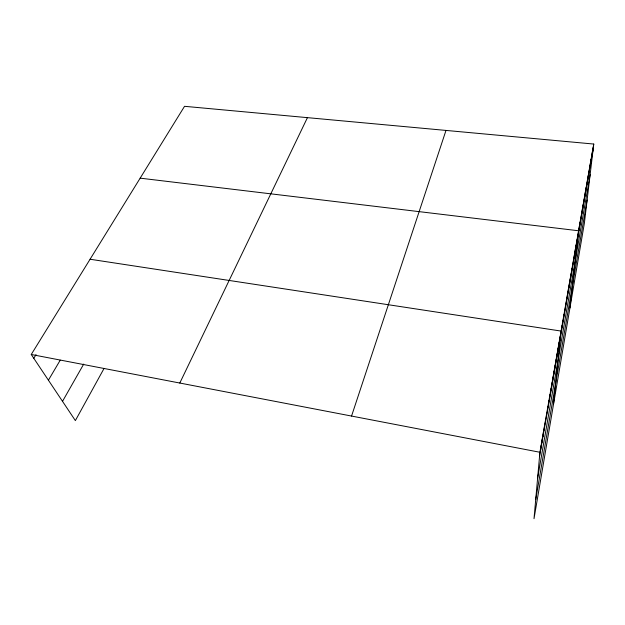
<?xml version="1.0" encoding="UTF-8"?>
<svg xmlns="http://www.w3.org/2000/svg" width="625" height="625" viewBox="0 0 625 625"><rect width="100%" height="100%" fill="white"/><g stroke="black" fill="none" stroke-linecap="round" stroke-linejoin="round"><path stroke-width="0.94" d="M593.75 144.047L539.914 452.266L534.016 518.688L584.375 223.211L593.75 144.047L184.539 106.313L31.25 354.484L75.367 420.602L103.992 368.547M540.727 449.523L541.078 445.609M541.875 442.953L542.227 439.023M543.008 436.461L543.367 432.5M544.125 430.023L544.5 426.047M545.242 423.656L545.609 419.656M546.336 417.352L546.719 413.336M547.43 411.117L547.812 407.078M548.5 404.938L548.891 400.875M549.57 398.82L549.961 394.742M550.625 392.766L551.023 388.664M551.672 386.766L552.078 382.648M552.711 380.828L553.117 376.695M553.734 374.945L554.148 370.797M554.75 369.117L555.164 364.961M555.758 363.352L556.18 359.172M556.75 357.641L557.18 353.445M557.742 351.977L558.172 347.773M558.719 346.375L559.148 342.148M559.688 340.82L560.125 336.586M553.484 404.437L561.086 331.07L90.078 259.242M561.594 329.867L562.039 325.609M562.539 324.469L562.984 320.195M563.469 319.125L563.922 314.836M564.391 313.82L564.852 309.523M565.312 308.57L565.766 304.258M566.219 303.367L566.68 299.047M567.117 298.211L567.578 293.883M568.008 293.102L568.477 288.758M568.891 288.039L569.359 283.688M569.766 283.023L570.242 278.664M570.633 278.047L571.109 273.68M571.492 273.117L571.969 268.742M572.344 268.234L572.828 263.844M573.188 263.391L573.672 259M574.023 258.594L574.516 254.188M574.859 253.828L575.344 249.422M575.68 249.117L576.172 244.695M576.492 244.438L576.984 240.016M577.305 239.805L577.797 235.375M569.922 308.008L578.602 230.773L140.164 178.156M578.883 230.734L579.383 226.297M579.656 226.297L580.164 221.852M580.422 221.906L580.93 217.453M581.188 217.539L581.695 213.086M581.938 213.219L582.445 208.75M582.688 208.93L583.195 204.461M583.43 204.672L583.945 200.203M584.164 200.453L584.68 195.977M584.898 196.266L585.414 191.789M585.617 192.117L586.141 187.633M586.336 187.992L586.859 183.508M587.047 183.906L587.57 179.422M587.758 179.859L588.281 175.359M588.461 175.836L588.984 171.336M589.156 171.844L589.68 167.344M589.844 167.891L590.375 163.383M590.531 163.961L591.055 159.453M591.211 160.062L591.742 155.562M591.883 156.203L592.414 151.688M592.555 152.367L593.086 147.852M537.594 478.391L590.125 174.664M535.711 499.586L587.125 200M539.57 456.156L593.219 148.562M351.555 416.055L445.992 130.422M179.805 383.039L307.438 117.648M62.516 401.344L83.719 364.07M48.406 380.195L60.227 360.172M33.789 358.289L36.039 354.617M31.25 354.484L539.914 452.266"/></g></svg>
